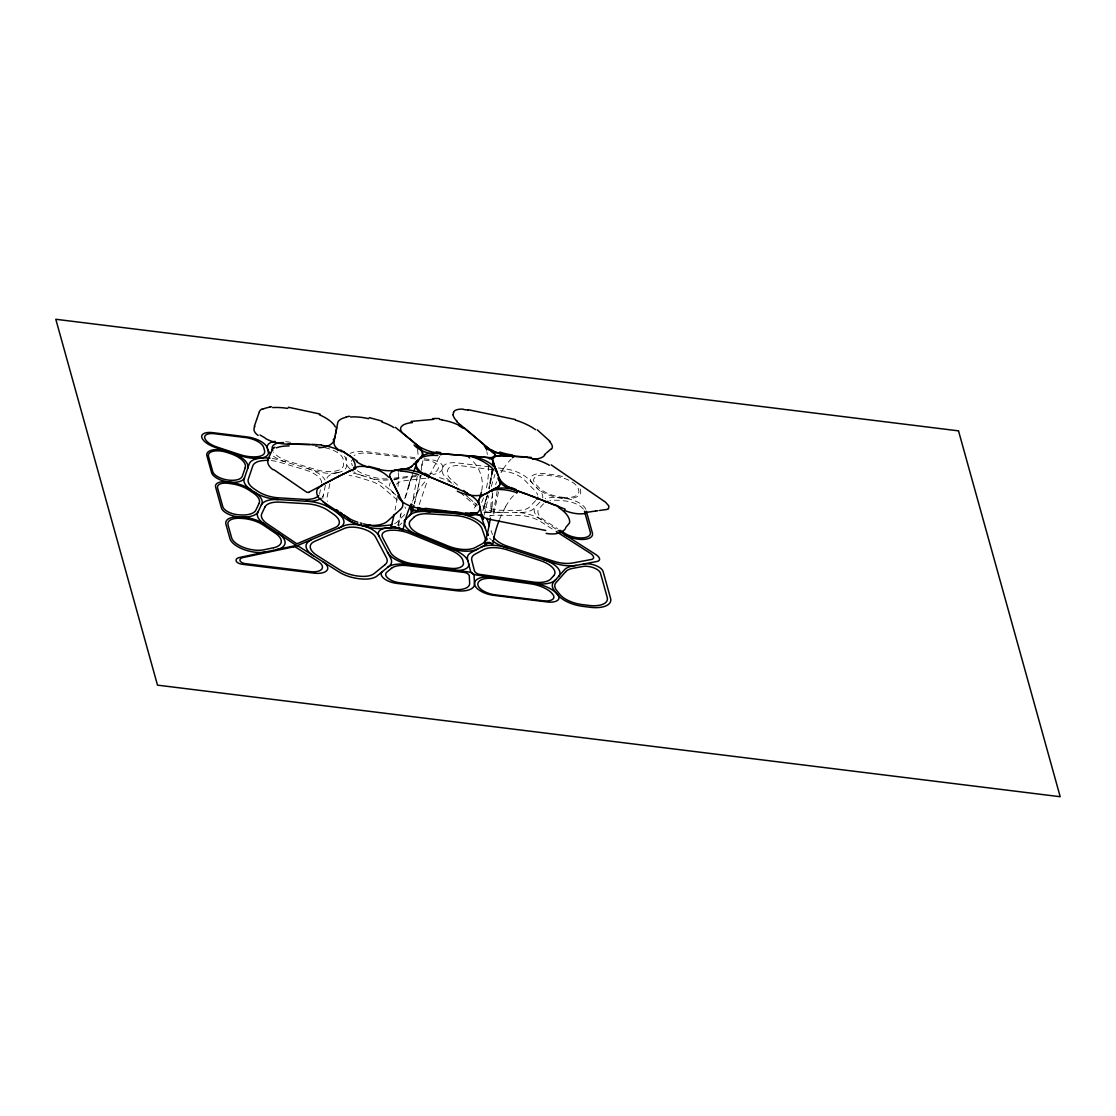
<?xml version="1.0" encoding="UTF-8"?>
<svg xmlns="http://www.w3.org/2000/svg" width="1116" height="1116" viewBox="0 0 1116 1116"><rect width="100%" height="100%" fill="white"/><g stroke="black" fill="none" stroke-linecap="round" stroke-linejoin="round"><path stroke-width="0.75" stroke-dasharray="5 3.75" d="M492.17 469.39L488.836 488.487M422.88 460.657L421.597 470.31M492.058 506.525L492.561 499.717A51.727 19.949 -64.4 0 0 492.561 496.829L492.337 493.565M492.379 469.013L491.738 474.133M417.286 476.141L412.529 502.144M421.29 468.915L421.974 461.034A20.465 8.719 -60.8 0 0 421.946 460.266M491.654 474.691L490.97 478.806M481.707 490.649C484.051 479.294 479.685 467.269 471.217 459.485M420.718 475.667L414.524 503.567M493.132 470.227L489.185 488.92M490.845 479.434L489.966 483.939M498.517 492.03L493.132 516.917M320.404 489.854L319.678 493.453A21.929 9.96 13.6 0 1 319.483 494.151M325.356 485.32L322.942 497.317A24.357 11.062 13.6 0 0 322.845 498.475M329.82 483.744L326.932 498.043A21.929 9.96 13.6 0 0 327.379 501.321M489.826 484.609L489.38 486.646M398.161 524.715L400.672 513.988M489.073 488.041L489.226 487.343M484.093 515.173L488.822 495.685M401.286 512.955L398.775 523.683A9.388 4.255 13.6 0 0 398.203 525.873M489.631 466.879L457.797 462.945A17.926 8.133 13.6 0 0 442.801 467.409L442.271 469.529A24.357 11.062 13.6 0 0 446.288 477.969L453.347 484.191M487.706 494.848L483.368 510.11M486.771 497.331L487.148 495.867M486.925 496.229L482.698 511.226M414.441 503.372L414.803 502.074A131.004 55.8 -60.8 0 0 416.045 497.262L417.872 489.157A209.25 89.224 -60.7 0 0 420.355 475.514M491.249 486.534L494.96 474.44M419.211 504.572L426.675 482.81A315.926 269.933 -19.5 0 1 427.846 479.95M486.227 498.81L483.13 509.147M404.787 498.517L408.498 486.018M405.499 497.317L413.325 472.779M409.446 483.019L412.822 472.696M408.414 486.297L409.544 482.712M477.02 503.735L473.282 509.775M505.409 506.776L510.277 499.187A46.844 41.097 36 0 1 512.509 496.634L514.797 494.374M501.028 472.682L503.149 469.18M439.774 456.332L432.269 469.892A315.926 269.933 -19.5 0 0 430.148 474.593M535.596 500.638L529.751 506.831A21.929 9.96 13.6 0 1 517.461 510.361L501.809 510.277A21.929 9.96 13.6 0 1 482.67 505.785M539.921 502.088L533.825 508.547A24.357 11.062 13.6 0 1 520.168 512.481L489.338 512.314A13.029 5.915 13.6 0 0 484.163 513.095M543.604 503.748L539.265 508.352A21.929 9.96 13.6 0 0 544.58 520.377L557.456 528.593M404.759 514.532L397.059 522.065A21.929 9.96 13.6 0 1 394.604 523.711M397.952 524.492L398.677 523.781M401.927 522.972L400.853 524.018A24.357 11.062 13.6 0 1 398.133 525.831M394.213 478.122L418.807 475.193M393.599 479.224L421.778 475.862M487.134 512.356L490.803 512.37A80.659 62.245 -37.7 0 1 492.881 493.16M486.325 512.342L484.665 512.342A5.343 2.427 13.6 0 0 484.065 512.397M485.781 512.342L486.59 512.342M585.788 509.315A18.735 8.509 13.6 0 0 564.25 498.308L558.181 497.736A24.357 11.062 13.6 0 0 545.208 498.74M285.598 441.657L290.551 442.271M414.803 457.63L366.62 451.673A24.357 11.062 13.6 0 0 350.243 453.389M424.164 458.788L430.86 459.611A10.797 4.896 13.6 0 1 442.801 467.409M498.322 467.953L504.111 468.664A24.357 11.062 13.6 0 1 528.147 478.876L539.726 490.817A24.357 11.062 13.6 0 1 542.711 497.987M315.451 446.47L322.147 447.293M415.696 458.983L369.926 453.333A21.929 9.96 13.6 0 0 354.121 455.495M424.136 460.029L427.749 460.476A9.709 4.408 13.6 0 1 438.49 467.492L438.253 468.441A21.929 9.96 13.6 0 1 429.59 473.882M492.588 469.641L461.313 465.777A16.126 7.324 13.6 0 0 447.823 469.794L447.349 471.705A21.929 9.96 13.6 0 0 450.962 479.294L458.899 486.297M500.4 470.617L503.009 470.938A21.929 9.96 13.6 0 1 524.632 480.117L535.066 490.873A21.929 9.96 13.6 0 1 537.647 495.03M555.921 529.054L540.995 519.526A24.357 11.062 13.6 0 0 516.024 512.453M552.169 528.956L540.883 521.744A21.929 9.96 13.6 0 0 518.396 515.383L494.388 515.257A11.453 5.203 13.6 0 0 489.143 516.206M395.887 495.03L384.504 485.279A24.357 11.062 13.6 0 0 370.917 478.29L358.389 474.426A24.357 11.062 13.6 0 0 353.088 473.086M397.366 500.052L382.342 487.204A21.929 9.96 13.6 0 0 370.107 480.912L358.836 477.439A21.929 9.96 13.6 0 0 349.141 475.514M465.693 495.085L468.539 497.596M469.222 498.196L477.369 505.395M460.099 492.309L475.988 506.329M491.11 530.616L492.491 534.564M417.579 449.427L418.249 456.514M486.618 450.376L486.827 451.394M351.47 460.308L351.554 461.285M351.707 463.224L351.721 463.419A20.52 9.319 13.6 0 0 352.447 465.735M488.501 465.484L488.543 466.934A70.294 45.072 79.2 0 1 486.13 489.324M426.005 478.206A21.929 9.96 13.6 0 0 424.359 478.359L404.982 480.675A21.929 9.96 13.6 0 0 396.445 484.232M393.836 493.272A24.357 11.062 13.6 0 1 390.377 482.851M394.143 479.992A24.357 11.062 13.6 0 1 400.239 478.443M439.425 477.592A24.357 11.062 13.6 0 1 453.152 484.093M482.67 510.068A7.198 3.264 13.6 0 1 483.158 510.542M324.993 447.753A18.93 8.593 13.6 0 1 343.198 459.639L343.575 464.228A21.929 9.96 13.6 0 1 335.414 471.078L334.521 471.245A21.929 9.96 13.6 0 1 316.442 469.724L288.918 461.494A21.929 9.96 13.6 0 1 273.587 452.133M337.116 450.557A21.037 9.542 13.6 0 1 337.967 451.017M344.509 456.221A21.037 9.542 13.6 0 1 346.141 459.973M337.506 472.682A24.357 11.062 13.6 0 0 346.56 465.065L346.099 459.429A24.357 11.062 13.6 0 1 346.295 457.518M336.516 472.863A24.357 11.062 13.6 0 1 316.428 471.189L279.195 460.043A24.357 11.062 13.6 0 0 272.304 458.467M285.836 462.038A24.357 11.062 13.6 0 1 272.332 455.356M564.25 498.308A20.981 9.528 13.6 0 0 580.585 490.51L580.153 488.906A23.129 10.504 13.6 0 0 579.204 486.827M562.115 498.113A24.357 11.062 13.6 0 1 536.754 487.762M532.695 483.577A17.744 8.049 13.6 0 1 545.417 473.77L554.624 474.914A23.129 10.504 13.6 0 1 563.092 476.727M321.715 483.019A21.929 9.96 13.6 0 0 305.087 469.85L279.823 462.303A21.929 9.96 13.6 0 0 270.49 460.49M307.263 468.441A24.357 11.062 13.6 0 1 324.965 479.978M323.473 494.667A24.357 11.062 13.6 0 1 322.426 496.913M583.389 509.119A16.866 7.659 13.6 0 0 564.947 500.931L559.493 500.4A21.929 9.96 13.6 0 0 549.811 500.777M541.609 519.917A24.357 11.062 13.6 0 1 535.708 506.552M357.301 470.687A20.52 9.319 13.6 0 0 366.885 475.151L372.367 476.853A21.929 9.96 13.6 0 0 387.419 478.876M388.131 479.88A24.357 11.062 13.6 0 1 369.326 477.801M363.23 475.918A22.794 10.351 13.6 0 1 353.911 471.831M350.243 469.166A22.794 10.351 13.6 0 1 346.379 462.875M442.536 468.469A24.357 11.062 13.6 0 1 432.91 474.509M491.305 539.893A24.357 11.062 13.6 0 1 489.617 538.191M404.885 507.027A21.929 9.96 13.6 0 1 405.708 508.408M326.946 478.122A24.357 11.062 13.6 0 1 335.581 473.031L337.855 472.612A24.357 11.062 13.6 0 1 340.031 472.305M502.772 512.384A24.357 11.062 13.6 0 1 483.298 508.212M476.909 504.725A24.357 11.062 13.6 0 1 474.523 502.87M503.051 469.125A62.761 48.448 -37.7 0 1 511.086 459.136M495.574 484.539A80.659 62.245 -37.7 0 1 496.676 481.763M490.789 512.356A10.449 4.743 13.6 0 1 484.023 511.212M487.008 452.412A58.59 37.553 79.2 0 1 487.385 454.449M483.535 497.82A70.294 45.072 79.2 0 1 481.261 503.163M497.178 490.9A85.081 20.297 -83.7 0 1 495.169 502.242L493.537 510.807A161.792 38.6 -83.7 0 1 492.407 516.178M491.891 506.664A143.504 55.34 -64.4 0 1 490.789 515.731M499.591 519.331A141.662 124.308 36 0 1 505.576 506.873M412.613 500.833A134.966 115.255 44.6 0 1 427.177 479.113M398.328 472.64A215.374 160.02 -41 0 1 398.007 487.287M397.059 497.401A215.374 160.02 -41 0 1 395.05 510.068M563.999 497.387L562.087 497.206A21.929 9.96 13.6 0 1 539.265 487.887L535.61 484.121A15.973 7.254 13.6 0 1 547.049 475.304L555.35 476.323A20.813 9.444 13.6 0 1 578.311 488.92L578.716 490.356A18.888 8.579 13.6 0 1 563.999 497.387"/><path stroke-width="1.5" d="M514.309 456.402L499.801 455.649A12.974 5.608 15.9 0 0 494.179 456.695A12.429 5.357 15.9 0 0 492.784 460.141L492.658 465.651M334.144 440.946L337.771 422.615A23.841 9.863 5.1 0 1 337.841 422.42L338.064 421.806A24.385 10.142 9.4 0 1 346.504 417.189M498.699 479.615L498.964 477.522A24.413 10.895 16.4 0 0 515.815 490.273L515.843 490.287M452.998 414.873L453.556 412.501M336.711 427.874L335.498 434.068M493.928 537.773L492.979 543.98A7.603 3.446 13.6 0 0 484.721 543.855L485.767 540.158A143.504 55.34 -64.4 0 0 490.426 518.075M335.065 436.161L334.633 438.142M254.309 426.507L254.518 425.754M418.416 507.682L417.733 510.751A6.961 3.153 13.6 0 1 410.451 508.129L411.539 505.199M477.104 513.234L471.008 512.83A10.156 4.603 13.6 0 1 483.158 518.912L483.674 517.029M481.428 492.072L479.713 497.82M486.897 539.949L487.19 538.805M268.133 458.969L272.22 449.985M254.574 425.587L256.638 419.602M256.778 419.184L258.968 412.976M413.924 471.036L416.435 464.005M417.091 462.219L420.76 457.532M479.141 499.284L477.801 502.242M496.202 471.454L492.784 460.141M468.162 455.858L441.796 453.71L440.89 454.937M318.186 487.943L317.432 489.073A24.538 12.694 12.3 0 0 318.646 497.583L319.664 498.95M565.756 527.463L568.616 524.088M417.426 460.769L417.789 460.378A23.408 10.63 14.1 0 0 429.283 476.671L435.617 479.322M414.203 463.893L412.041 466.014A25.096 11.369 12.8 0 1 402.834 469.236L402.262 469.306M414.05 464.047L415.361 462.763M415.863 462.261L417.747 460.42M416.575 461.564L415.682 462.429M417.286 460.866L420.662 457.546M404.062 520.879L409.865 515.201A24.357 11.062 13.6 0 1 425.852 511.56L476.392 514.811A11.021 5.008 13.6 0 0 480.577 514.574M421.904 456.416L420.383 457.811M516.443 492.84L518.229 491.166L522.86 492.881M396.487 513.011L400.407 509.51M396.347 513.123L387.768 520.977A23.464 12.304 10.8 0 1 370.498 525.371M544.51 454.63L545.501 453.752M546.324 453.026L551.346 448.716M400.477 509.454L400.602 509.342A24.678 12.039 16 0 0 402.36 501.991L401.774 500.763M273.936 447.962L274.913 447.237M481.917 495.504L492.756 489.757M308.909 492.184L338.525 476.476M496.913 487.525L494.179 488.947L495.085 488.473M321.352 485.32L336.237 477.564M348.973 471.384L355.544 468.301M489.519 491.417L492.323 489.952M500.205 481.54L499.87 480.159A25.152 11.467 15.1 0 1 496.467 487.845L496.522 487.734M262.525 409.195L263.627 408.665M496.341 487.832L495.323 488.348M492.588 489.771L493.914 489.087M493.384 489.352L492.003 490.105L492.17 491.919M336.948 477.216L343.616 473.965M338.009 476.685L343.268 474.133M342.793 474.342L346.183 472.724M343.784 473.882L344.816 473.379M345.946 472.807L351.289 470.241M346.365 472.64L349.489 471.105M346.127 416.938L349.531 416.268M269.64 406.977L271.523 406.698M586.514 512.37L595.609 511.016M586.193 512.411L585.216 512.551M599.557 510.458L606.309 509.538A8.468 4.004 20.5 0 0 607.244 509.328M595.735 510.989L597.953 510.682M404.118 469.083L399.584 469.571M394.645 470.171L398.607 469.683M411.023 421.416L433.733 419.337M400.449 469.501L397.798 469.808A16.921 7.742 12.8 0 0 396.808 469.962M398.203 469.752L399.096 469.627L398.272 469.752A215.374 160.02 -41 0 1 398.286 471.203M400.518 469.501L402.123 469.32M398.384 469.738L398.593 469.71A24.51 11.495 13.5 0 1 421.137 473.282L422.071 473.672M392.692 527.184L392.804 527.17A10.058 4.562 13.6 0 0 395.162 526.654M250.835 489.701A24.357 11.062 13.6 0 1 244.181 478.778L249.189 464.005A24.357 11.062 13.6 0 1 260.251 458.16L261.339 458.048A24.357 11.062 13.6 0 1 269.974 458.16M392.581 527.198L391.046 527.352A9.835 4.464 13.6 0 1 400.142 528.817M265.608 438.56A24.482 11.23 9.2 0 0 288.151 444.14L291.416 444.126M291.011 444.126L297.54 444.224M288.137 444.112L294.345 444.168M499.494 455.426L526.808 456.932M295.405 444.196L309.955 444.475M297.414 444.21L321.296 444.852M311.936 444.517L317.167 444.67M436.3 453.305L473.603 456.249M513.583 456.374L531.369 457.434M244.544 477.69A18.86 8.565 13.6 0 1 227.999 481.959A14.103 6.403 13.6 0 0 215.597 487.022L221.4 507.92A14.62 6.64 13.6 0 0 239.452 516.931L241.628 517.057A24.357 11.062 13.6 0 1 265.148 524.478M370.303 525.134L368.461 525.022M411.12 440.123L416.366 444.489A24.343 10.588 13.9 0 0 441.838 453.654L440.653 453.626M460.545 512.579L432.018 510.751A21.929 9.96 13.6 0 1 417.705 507.459M465.735 512.914L473.519 513.416A9.918 4.506 13.6 0 0 476.909 513.276M488.376 457.616L483.144 457.114M438.728 453.417L441.824 453.654M438.379 453.389L437.57 453.333A24.566 11.104 14.2 0 0 421.402 456.779M488.041 457.602L488.083 457.588A10.686 4.548 15.1 0 0 494.165 456.695M469.669 457.978L467.144 455.691L476.797 456.542M487.832 457.56L474.216 456.318M480.006 456.835L481.289 456.96M439.913 419.49L442.006 419.714M425.21 508.31L465.498 513.444M545.752 530.477L488.027 519.024M467.925 409.656L515.257 419.518M288.346 407.228L320.055 414.05M487.511 518.94L483.716 517.308L481.596 514.35M436.063 452.957L433.887 452.468M379.454 469.152L368.699 466.349M369.27 417.607L382.37 421.234M360.315 522.944L361.961 523.404M363.621 523.85L366.09 524.534A21.929 9.96 13.6 0 0 381.03 526.013L388.424 525.259A21.929 9.96 13.6 0 0 392.4 524.52M518.033 491.152L516.024 490.356M515.48 490.064L523.906 493.272M498.866 453.319L496.662 452.496M522.707 492.672L526.264 494.137M524.171 493.356L524.952 493.649M525.092 493.551L532.695 496.536M526.32 494.011L547.426 502.158M532.681 496.411L555.28 505.311M420.593 473.142L451.84 486.199M547.928 502.353L565.212 509.189M428.251 477.913A134.966 115.255 44.6 0 1 429.339 476.741L428.418 476.351M400.951 529.151L403.406 530.156A9.388 4.255 13.6 0 1 399.012 527.254M422.322 473.784L429.269 476.685M436.844 479.852L449.037 485M449.288 485.125L453.71 487.008M452.022 486.311L467.492 493.146M453.849 487.092L459.276 489.492M510.5 487.985L508.701 487.05M557.651 506.413L559.409 507.32M458.732 424.764L460.127 425.489M492.449 450.613L490.747 449.706M265.078 437.946L260.028 435.003M551.178 464.87L605.514 502.172L608.918 506.05L608.499 508.77A7.324 3.474 20.6 0 1 607.341 509.398M340.701 449.999L344.258 452.315M560.023 530.24L565.184 533.532A15.317 6.947 13.6 0 0 582.329 537.926A15.317 6.947 13.6 0 0 590.294 532.151L584.477 511.24M558.112 530.449L595.763 554.499A12.778 5.803 13.6 0 1 599.543 558.711A7.854 3.557 13.6 0 1 596.725 561.529L572.103 566.147A24.357 11.062 13.6 0 0 564.501 569.732L553.689 581.952A24.357 11.062 13.6 0 0 554.345 590.504L557.958 595.037A24.357 11.062 13.6 0 0 582.998 606.393L590.266 607.285A24.357 11.062 13.6 0 0 610.578 598.385L603.086 571.462A12.443 5.65 13.6 0 0 595.567 565.463A12.443 5.65 13.6 0 0 583.473 564.012M556.284 531.579L590.169 553.215A11.495 5.217 13.6 0 1 593.572 557.01A7.059 3.208 13.6 0 1 591.034 559.548L572.703 562.98A21.929 9.96 13.6 0 1 553.536 561.181L508.115 546.463A21.929 9.96 13.6 0 1 493.537 537.019M423.48 473.756L422.183 472.877M343.017 451.506L344.091 452.203M343.951 452.106L357.315 461.131M344.384 452.385L348.987 455.495M349.168 518.814L322.677 501.614M336.376 509.621L338.246 510.919M340.115 512.216L341.97 513.513M343.84 514.811L347.564 517.405A21.929 9.96 13.6 0 0 357.817 522.232M273.629 469.515L306.021 491.751A2.372 1.325 11.3 0 0 306.942 492.24A2.009 1.116 11.5 0 0 308.881 492.337M395.413 427.386L409.963 439.16M464.479 428.251L476.658 438.365M405.373 435.449L410.256 439.397M410.2 439.327L410.911 439.913M410.549 439.634L413.032 441.671M412.864 441.559L418.765 446.553M416.505 444.6L417.286 445.256M416.366 444.489L416.882 446.944M537.228 429.827L550.244 441.517M477.76 439.299L456.416 421.457M477.034 438.741L478.373 439.871M478.318 439.774L493.886 453.459M478.862 440.234L483.228 443.987M417.314 445.284L418.291 446.135A24.622 11.007 13 0 1 421.541 456.821A24.343 10.379 -60.8 0 0 421.597 458.16M483.716 444.447L493.928 453.319A7.547 3.208 15 0 1 494.332 456.779M463.67 490.51L466.851 493.314M352.879 458.857L353.758 459.959M399.416 495.811L394.408 485.795M390.042 477.146L394.06 485.097M396.891 490.803L390.112 477.341M397.143 491.305L401.69 500.582M498.908 478.066L498.615 477.313M492.449 460.001L492.728 460.727M492.84 461.02L497.987 475.5M496.787 471.259L499.829 480.047L499.382 478.722M482.042 515.578L483.242 518.926M487.315 519.763L489.394 525.678M487.734 535.206L481.484 517.322A12.402 5.636 13.6 0 1 481.582 515.076M498.964 477.522L499.326 478.555M479.238 503.902L479.448 504.655M492.351 459.722L492.309 459.541A12.722 4.938 13.5 0 1 499.94 455.956M586.346 511.212L592.401 533.002A17.019 7.728 13.6 0 1 583.542 539.433A17.019 7.728 13.6 0 1 564.501 534.536M259.889 458.202A24.357 11.062 13.6 0 1 240.651 455.76L215.5 447.474A19.851 9.012 13.6 0 1 201.773 437.305A12.806 5.817 13.6 0 1 212.445 432.617L246.957 436.886A18.456 8.384 13.6 0 1 267.352 448.158L268.272 451.715A17.535 7.965 13.6 0 1 260.251 458.16M486.409 449.343L485.711 446.191A24.329 10.072 15.7 0 0 513.834 456.36L513.109 457.044A62.761 48.448 -37.7 0 0 512.439 457.741M478.848 502.088L481.582 514.323M412.209 504.725A21.929 9.96 13.6 0 1 411.065 503.972M430.274 511.853A24.357 11.062 13.6 0 1 417.872 509.468M411.148 506.748A24.357 11.062 13.6 0 1 409.656 505.966M227.176 451.324A16.28 7.393 13.6 0 0 206.906 455.76L211.608 472.682A15.484 7.031 13.6 0 0 227.999 481.959L231.221 482.433A24.357 11.062 13.6 0 1 250.291 489.338L255.285 492.672A24.357 11.062 13.6 0 1 261.716 504.153L257.81 512.397A24.357 11.062 13.6 0 0 264.115 523.795L295.642 545.068A2.483 1.13 13.6 0 0 297.065 545.668A2.664 1.214 13.6 0 1 298.53 546.268L339.083 572.006A24.357 11.062 13.6 0 0 358.655 578.66L359.589 578.772A23.296 10.574 13.6 0 0 377.041 575.995L389.331 565.965A24.357 11.062 13.6 0 0 390.74 558.377L378.617 535.387A19.809 8.998 13.6 0 0 363.314 525.901A20.465 9.291 13.6 0 0 343.909 525.831L297.163 545.696A1.967 0.893 13.6 0 0 295.587 545.598L239.466 557.484A9.849 4.478 13.6 0 0 236.146 560.971A5.427 2.469 13.6 0 0 242.144 564.264L313.819 573.122A16.545 7.519 13.6 0 0 327.016 570.332A16.545 7.519 13.6 0 0 322.65 561.571M230.914 452.552A24.357 11.062 13.6 0 1 247.738 468.288M389.916 530.351A21.929 9.96 13.6 0 1 410.172 533.643L450.683 550.272A21.929 9.96 13.6 0 1 462.917 560.567L463.377 562.408A16.294 7.393 13.6 0 1 449.887 568.267L414.12 563.985A21.929 9.96 13.6 0 1 390.349 552.127L382.621 537.48A16.168 7.338 13.6 0 1 389.582 530.379M413.897 565.366A24.357 11.062 13.6 0 1 387.475 552.197M378.896 535.917A17.968 8.161 13.6 0 1 386.624 528.035M387.001 527.994A24.357 11.062 13.6 0 1 409.516 531.662L454.519 550.146A24.357 11.062 13.6 0 1 468.106 561.571M468.622 563.622A18.107 8.217 13.6 0 1 453.64 570.136M555.559 579.846A24.357 11.062 13.6 0 1 535.443 583.459L476.546 575.005A4.91 2.232 13.6 0 1 472.403 573.415A4.631 2.106 13.6 0 0 468.274 571.894L405.736 564.389A24.357 11.062 13.6 0 0 387.67 567.319M480.647 547.468A24.357 11.062 13.6 0 1 507.055 547.789M543.562 559.604A23.031 10.449 13.6 0 1 558.628 576.372M283.534 442.647A16.991 7.714 13.6 0 0 272.276 449.009L272.471 449.748A21.929 9.96 13.6 0 0 272.723 450.515M270.295 453.501A24.357 11.062 13.6 0 1 267.561 448.981M267.352 448.158A18.888 8.579 13.6 0 1 275.052 441.336M239.452 516.931A19.265 8.747 13.6 0 0 225.934 524.213L229.924 538.568A22.446 10.184 13.6 0 0 243.818 549.504A22.446 10.184 13.6 0 0 265.831 551.904M278.303 533.364A24.357 11.062 13.6 0 1 276.67 549.602M261.339 504.934A24.357 11.062 13.6 0 1 278.428 499.55M331.759 509.022A24.357 11.062 13.6 0 0 308.142 501.363L277.675 499.508A24.357 11.062 13.6 0 1 254.532 492.17M337.52 513.025A24.357 11.062 13.6 0 1 339.125 527.91M477.76 549.002A24.357 11.062 13.6 0 1 447.795 547.37M417.691 535.01A23.422 10.63 13.6 0 1 406.126 518.856M455.691 513.486A24.357 11.062 13.6 0 1 485.223 528.035M488.208 542.306A24.357 11.062 13.6 0 1 485.041 545.11L471.273 552.476A24.357 11.062 13.6 0 0 467.562 559.381L470.464 570.932A8.775 3.99 13.6 0 0 472.403 573.415A7.38 3.348 13.6 0 1 474.091 575.856L474.495 583.835A17.493 7.952 13.6 0 0 493.956 595.386L547.231 601.97A13.992 6.361 13.6 0 0 557.847 594.912M318.73 495.476A21.929 9.96 13.6 0 1 303.957 499.368L278.456 497.82A21.929 9.96 13.6 0 1 257.629 491.207L254.309 488.989A21.929 9.96 13.6 0 1 248.31 479.155L252.816 465.86A21.929 9.96 13.6 0 1 262.776 460.601L263.767 460.503A21.929 9.96 13.6 0 1 268.454 460.364M321.045 498.238A24.357 11.062 13.6 0 1 305.993 501.224M493.119 577.39A21.106 9.584 13.6 0 0 474.495 583.835A21.999 9.988 13.6 0 1 455.956 590.685L396.529 583.347A13.811 6.277 13.6 0 1 383.778 578.367A13.811 6.277 13.6 0 1 382.453 571.573M533.364 583.166A24.357 11.062 13.6 0 1 557.442 594.382M545.361 502.395A21.929 9.96 13.6 0 1 547.817 501.307M355.195 469.069A20.52 9.319 13.6 0 1 353.563 467.395M313.596 555.824A24.357 11.062 13.6 0 1 310.89 540.214M487.26 519.763A11.453 5.203 13.6 0 1 487.162 518.368M576.344 565.352A24.357 11.062 13.6 0 1 555.057 563.329L504.585 546.993A24.357 11.062 13.6 0 1 492.309 540.744M258.173 511.63A24.357 11.062 13.6 0 1 241.335 517.029M324.128 502.256A24.357 11.062 13.6 0 0 329.29 507.306L345.862 518.828A24.357 11.062 13.6 0 0 359.101 524.743L366.453 526.752A24.357 11.062 13.6 0 0 383.039 528.398L391.256 527.561A24.357 11.062 13.6 0 0 395.678 526.752M409.544 507.306A24.357 11.062 13.6 0 1 409.419 515.648M537.745 497.317A21.929 9.96 13.6 0 1 536.81 499.312M257.057 456.737A21.929 9.96 13.6 0 1 239.731 454.547L217.104 447.084A17.87 8.105 13.6 0 1 204.744 437.918A11.523 5.231 13.6 0 1 214.356 433.705L245.422 437.542A16.614 7.547 13.6 0 1 263.767 447.697L264.59 450.906A15.777 7.17 13.6 0 1 257.377 456.695M467.144 455.691A24.357 10.881 14.6 0 1 496.648 470.701M413.897 505.297A92.865 39.548 -60.8 0 1 411.916 511.714A7.003 3.181 13.6 0 1 416.477 510.682M411.009 508.603A7.031 3.195 13.6 0 1 411.93 511.714M488.403 534.132A161.792 38.6 -83.7 0 1 488.111 535.331M491.961 490.077A24.343 11.509 16.3 0 1 518.298 491.054M493.9 537.759A141.662 124.308 36 0 1 499.103 520.558M492.212 543.729A7.617 3.46 13.6 0 1 489.171 542.348M487.064 542.292A7.826 3.557 13.6 0 1 486.102 543.143M403.099 530.058A134.966 115.255 44.6 0 1 410.772 504.739M394.171 514.364A215.374 160.02 -41 0 1 390.907 527.366M333.81 441.071A24.371 13.629 15.3 0 1 318.813 447.711M334.465 438.225A24.929 11.132 13.1 0 1 333.126 439.913M319.427 414.803A24.664 10.17 19.6 0 1 335.358 426.996M272.709 407.591A24.803 8.314 7.3 0 1 287.802 408.428M263.864 408.749A24.678 9.542 6.3 0 1 269.877 407.145M259.149 412.181A24.245 9.584 6.9 0 1 261.897 408.986M258.173 435.435A24.608 10.504 3.6 0 1 254.853 426.591M353.102 459.973A24.51 12.039 15.7 0 1 352.321 470.673M349.28 455.412A24.371 11.188 12.6 0 1 353.172 458.843M321.464 445.312A24.371 10.323 12.8 0 1 341.998 451.799M276.405 447.865A24.259 9.626 7.9 0 1 289.17 445.912M272.067 449.943A24.678 11.369 9.7 0 1 273.601 447.851M273.015 469.71A24.524 12.192 6.4 0 1 268.328 459.011M494.555 453.542A7.184 2.734 11.6 0 1 493.635 456.416M494.793 456.96A10.951 5.58 18.2 0 1 489.226 458.857M459.053 425.838A24.287 8.677 17.9 0 1 463.238 428.363M442.117 420.035A24.524 10.156 15.1 0 1 458.285 424.987M432.855 418.626A24.008 9.709 13.9 0 1 439.355 418.612M405.345 435.184A24.51 9.263 9.7 0 1 412.474 422.573M433.594 454.17A24.287 12.276 8.9 0 1 414.05 445.005M440.29 452.496A24.245 11.844 15.1 0 1 436.077 451.827M489.324 450.166A24.552 12.025 11.1 0 1 484.428 446.386M496.453 452.678A23.687 9.765 15.6 0 1 492.17 450.738M512.565 454.951A24.594 9.374 16.3 0 1 499.731 452.022M544.748 455.091A25.012 11.467 19.7 0 1 532.653 459.067M549.421 441.448A24.691 8.802 20.4 0 1 551.709 448.855M515.425 420.09A24.147 6.905 20.8 0 1 535.499 429.674M463.628 409.558A17.8 5.831 15 0 1 468.134 410.13M453.515 412.488A18.247 7.031 16.9 0 1 463.196 409.154M457.253 421.332A24.608 10.058 16.2 0 1 453.18 414.915M565.575 528.44A24.399 14.968 23.5 0 1 546.115 533.378M558.851 507.682A23.087 11.355 23.7 0 1 569.369 523.432M555.531 505.032A22.725 9.891 19 0 1 557.972 506.176M493.439 490.147A24.468 9.193 16.2 0 1 517.015 492.7M478.638 502.005A24.747 11.286 11.7 0 1 482.349 495.713M489.031 492.295A24.65 14.145 13.7 0 1 457.295 491.207M499.954 483.786A24.594 11.537 20.5 0 1 497.596 487.832M500.428 481.596A23.645 10.714 17.2 0 1 500.066 483.814M468.078 455.663A24.357 9.57 22.8 0 1 493.858 470.115M423.341 456.988A24.636 8.928 10.8 0 1 437.667 455.495M421.039 473.156A23.575 10.644 9.2 0 1 418.291 461.089M429.339 475.569A23.38 11.076 13.4 0 1 424.68 473.254M425.322 508.757A24.552 12.876 7 0 1 397.798 495.825M479.852 506.817A18.135 10.295 18.5 0 1 466.083 515.215M467.241 493.328A24.51 11.244 17.6 0 1 478.89 503.86M400.016 471.091A24.44 8.956 14.7 0 1 418.765 474.788M389.972 477.146A18.023 8.328 13.1 0 1 397.017 470.129M368.28 467.06A24.636 13.183 9.1 0 1 356.381 461.452M394.841 470.38A24.636 12.82 13.8 0 1 379.384 469.459M411.874 466.376A24.287 11.941 16.6 0 1 404.55 469.376M418.095 446.623A24.58 11.062 18.7 0 1 421.513 457.42M381.867 422.015A24.524 9.123 15.5 0 1 393.92 427.581M350.55 417.007A24.413 8.816 11.1 0 1 368.615 418.723M338.887 449.985A24.552 11.411 5 0 1 334.27 440.973M318.562 488.069A23.994 11.857 7.7 0 1 321.952 485.613M323.124 501.433A24.022 12.778 9.4 0 1 320.069 498.866M368.657 526.11A24.357 14.327 7.5 0 1 348.569 520.014M355.432 467.437A20.102 8.565 18.4 0 1 388.647 477.271M355.32 468.218A20.395 8.482 8.1 0 1 356.06 467.911M585.97 513.332A24.468 13.559 18.9 0 1 564.445 510.361M527.268 457.532A24.482 8.356 18.8 0 1 549.351 465.246M507.027 487.72A24.287 11.69 11.5 0 1 497.959 477.969M515.885 489.408A24.831 11.997 15.3 0 1 511.17 487.469M245.241 467.66L242.367 476.127A16.977 7.7 13.6 0 1 227.469 479.964A13.936 6.333 13.6 0 1 212.724 471.622L208.497 456.388A14.648 6.654 13.6 0 1 226.729 452.385L230.105 453.501A21.929 9.96 13.6 0 1 245.241 467.66M259.093 503.344L255.899 510.082A21.929 9.96 13.6 0 1 240.749 514.936L239.061 514.839A13.155 5.971 13.6 0 1 222.809 506.734L217.578 487.929A12.694 5.761 13.6 0 1 228.738 483.368L231.64 483.786A21.929 9.96 13.6 0 1 248.798 490.008L253.304 493.007A21.929 9.96 13.6 0 1 259.093 503.344M264.966 506.985L261.786 513.695A21.929 9.96 13.6 0 0 267.463 523.962L295.838 543.101A2.19 1.004 13.6 0 0 297.205 543.673L334.967 527.673A21.929 9.96 13.6 0 0 333.531 514.267L328.341 510.654A21.929 9.96 13.6 0 0 307.081 503.762L280.339 502.144A21.929 9.96 13.6 0 0 264.966 506.985M553.745 575.633L550.983 578.758A21.929 9.96 13.6 0 1 532.89 582.008L479.88 574.405A4.408 2.009 13.6 0 1 476.155 572.968A7.896 3.585 13.6 0 1 474.412 570.736L471.789 560.33A21.929 9.96 13.6 0 1 475.137 554.122L483.577 549.616A21.929 9.96 13.6 0 1 507.334 549.895L540.186 560.539A20.73 9.402 13.6 0 1 553.745 575.633M565.742 571.629L556.019 582.622A21.929 9.96 13.6 0 0 556.605 590.322L559.855 594.41A21.929 9.96 13.6 0 0 582.399 604.621L588.941 605.43A21.929 9.96 13.6 0 0 607.216 597.409L600.478 573.192A11.202 5.078 13.6 0 0 593.698 567.793A11.202 5.078 13.6 0 0 582.817 566.482L572.592 568.393A21.929 9.96 13.6 0 0 565.742 571.629M414.148 517.099L410.786 520.391A21.078 9.57 13.6 0 0 421.192 534.927L448.283 546.059A21.929 9.96 13.6 0 0 475.263 547.524L481.805 544.022A21.929 9.96 13.6 0 0 484.986 537.256L481.973 528.663A21.929 9.96 13.6 0 0 455.384 515.55L428.53 513.834A21.929 9.96 13.6 0 0 414.148 517.099M385.173 564.57L374.125 573.596A20.967 9.514 13.6 0 1 358.417 576.093L357.58 575.995A21.929 9.96 13.6 0 1 339.962 569.997L317.014 555.447A21.929 9.96 13.6 0 1 314.586 541.399L344.3 528.44A18.414 8.356 13.6 0 1 361.765 528.51A17.828 8.091 13.6 0 1 375.534 537.047L386.443 557.735A21.929 9.96 13.6 0 1 385.173 564.57M391.507 568.309L386.806 572.145A12.429 5.65 13.6 0 0 388.005 578.255A12.429 5.65 13.6 0 0 399.486 582.733L452.97 589.346A19.795 8.984 13.6 0 0 469.655 583.18L469.278 575.995A6.654 3.013 13.6 0 0 467.771 573.791A4.157 1.883 13.6 0 0 464.061 572.424L407.772 565.673A21.929 9.96 13.6 0 0 391.507 568.309M273.685 547.719L263.934 549.783A20.2 9.165 13.6 0 1 244.125 547.621A20.2 9.165 13.6 0 1 231.612 537.786L228.027 524.855A17.34 7.868 13.6 0 1 240.191 518.312L242.144 518.424A21.929 9.96 13.6 0 1 263.32 525.106L275.164 533.099A21.929 9.96 13.6 0 1 273.685 547.719M293.508 546.854L243.009 557.554A8.858 4.018 13.6 0 0 240.024 560.692A4.883 2.218 13.6 0 0 245.408 563.65L309.927 571.615A14.899 6.766 13.6 0 0 321.799 569.118A14.899 6.766 13.6 0 0 317.879 561.236L296.159 547.454A2.079 0.949 13.6 0 0 293.466 546.812M958.505 430.86L55.8 319.274L157.496 685.14L1060.2 796.726L958.505 430.86M543.311 600.785L495.351 594.856A15.75 7.156 13.6 0 1 477.829 584.463A19 8.621 13.6 0 1 494.597 578.66L530.825 583.849A21.929 9.96 13.6 0 1 552.49 593.963L552.852 594.423A12.597 5.719 13.6 0 1 543.311 600.785"/></g></svg>
